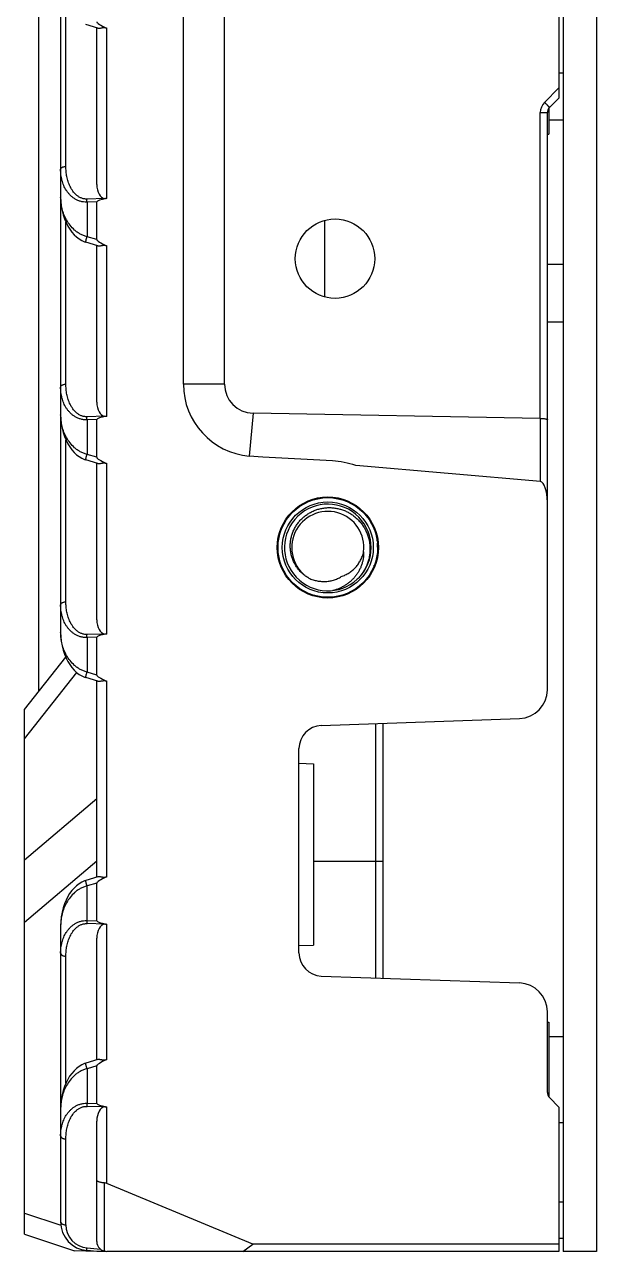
# Model space of a CAD drawing. Header units: millimetres. Extents: x 562 to 17351, y 2396 to 6995.
# Drawn here: x 1130.1 to 1169.7, y 3508 to 3592.9 of the extents above; entities that cross this region are included whole.
import ezdxf

# ---------------------------------------------------------------- set-up
doc = ezdxf.new("R2010")
doc.units = ezdxf.units.MM
doc.layers.add('02___PRT_ALL_AXES', color=7, linetype='Continuous')

msp = doc.modelspace()

# ---------------------------------------------------------------- linework, layer by layer
at = {"color": 7, "linetype": 'Continuous'}
for p, q in [((1167.414, 3845.454), (1167.414, 3507.954)), ((1169.714, 3845.454), (1169.714, 3507.954)), ((1131.114, 3546.748), (1131.114, 3806.66)), ((1132.614, 3806.611), (1132.614, 3550.814)), ((1141.114, 3568.011), (1141.114, 3597.408)), ((1167.114, 3596.829), (1167.114, 3587.829)), ((1143.957, 3568.011), (1143.957, 3595.807)), ((1132.979, 3583.095), (1132.979, 3594.297)), ((1135.189, 3592.669), (1134.36, 3592.918)), ((1135.114, 3581.849), (1135.114, 3592.691)), ((1135.814, 3580.864), (1135.814, 3592.668)), ((1167.114, 3589.579), (1167.414, 3589.579)), ((1166.12, 3587.529), (1167.114, 3588.523)), ((1166.414, 3587.175), (1166.414, 3585.329)), ((1166.461, 3587.175), (1167.114, 3587.829)), ((1165.827, 3586.822), (1166.314, 3586.822)), ((1165.827, 3565.641), (1165.827, 3586.822)), ((1166.314, 3546.857), (1166.314, 3586.822)), ((1166.414, 3586.329), (1167.414, 3586.329)), ((1166.314, 3585.329), (1166.414, 3585.329)), ((1135.681, 3580.863), (1134.44, 3580.831)), ((1135.114, 3580.634), (1134.44, 3580.617)), ((1134.44, 3580.617), (1134.44, 3578.225)), ((1135.114, 3578.023), (1135.114, 3580.634)), ((1132.979, 3568.02), (1132.979, 3579.222)), ((1150.914, 3574.047), (1150.914, 3579.361)), ((1135.189, 3577.593), (1134.36, 3577.842)), ((1135.114, 3578.023), (1134.44, 3578.225)), ((1135.114, 3566.774), (1135.114, 3577.616)), ((1135.814, 3565.789), (1135.814, 3577.593)), ((1166.314, 3576.329), (1167.414, 3576.329)), ((1166.314, 3572.329), (1167.414, 3572.329)), ((1143.957, 3568.011), (1141.114, 3568.011)), ((1145.938, 3565.998), (1145.679, 3563.03)), ((1165.827, 3565.641), (1145.938, 3565.998)), ((1135.681, 3565.787), (1134.44, 3565.756)), ((1135.114, 3565.559), (1134.44, 3565.542)), ((1134.44, 3565.542), (1134.44, 3563.15)), ((1135.114, 3562.947), (1135.114, 3565.559)), ((1165.83, 3561.267), (1165.83, 3565.641)), ((1132.979, 3552.944), (1132.979, 3564.146)), ((1135.189, 3562.518), (1134.36, 3562.767)), ((1135.114, 3562.947), (1134.44, 3563.15)), ((1135.114, 3551.698), (1135.114, 3562.54)), ((1146.609, 3562.948), (1145.679, 3563.03)), ((1151.428, 3562.696), (1146.609, 3562.948)), ((1135.814, 3550.713), (1135.814, 3562.517)), ((1165.83, 3561.267), (1153.043, 3562.385)), ((1154.287, 3558.077), (1154.293, 3558.075)), ((1154.418, 3557.859), (1154.293, 3558.075)), ((1154.293, 3555.406), (1154.332, 3555.34)), ((1135.681, 3550.712), (1134.44, 3550.68)), ((1135.114, 3550.483), (1134.44, 3550.466)), ((1134.44, 3550.466), (1134.44, 3548.074)), ((1135.114, 3547.872), (1135.114, 3550.483)), ((1130.114, 3545.479), (1132.967, 3549.1)), ((1130.114, 3543.448), (1133.731, 3548.039)), ((1135.189, 3547.442), (1134.36, 3547.691)), ((1135.114, 3547.872), (1134.44, 3548.074)), ((1135.114, 3533.874), (1135.114, 3547.465)), ((1135.814, 3533.897), (1135.814, 3547.442)), ((1130.114, 3509.14), (1130.114, 3545.479)), ((1150.658, 3544.379), (1164.384, 3544.859)), ((1154.425, 3544.511), (1154.425, 3526.897)), ((1154.914, 3544.528), (1154.914, 3526.88)), ((1149.114, 3528.628), (1149.114, 3542.78)), ((1130.114, 3535.074), (1135.114, 3539.32)), ((1130.114, 3530.749), (1135.114, 3534.995)), ((1154.914, 3534.953), (1150.114, 3534.953)), ((1135.189, 3533.897), (1134.36, 3533.648)), ((1135.114, 3533.467), (1134.44, 3533.265)), ((1134.44, 3530.873), (1134.44, 3533.265)), ((1135.114, 3530.856), (1135.114, 3533.467)), ((1132.614, 3530.525), (1132.614, 3510.005)), ((1134.44, 3530.873), (1135.114, 3530.856)), ((1135.681, 3530.627), (1134.44, 3530.659)), ((1135.814, 3521.241), (1135.814, 3530.626)), ((1135.114, 3521.218), (1135.114, 3529.641)), ((1132.979, 3519.613), (1132.979, 3528.395)), ((1150.658, 3527.029), (1164.384, 3526.549)), ((1166.314, 3518.961), (1166.314, 3524.55)), ((1166.314, 3523.829), (1166.414, 3523.829)), ((1166.414, 3523.829), (1166.414, 3518.662)), ((1166.414, 3522.829), (1167.414, 3522.829)), ((1135.189, 3521.241), (1134.36, 3520.992)), ((1135.114, 3520.811), (1134.44, 3520.609)), ((1134.44, 3520.609), (1134.44, 3518.217)), ((1135.114, 3518.2), (1135.114, 3520.811)), ((1167.114, 3517.954), (1166.461, 3518.607)), ((1134.44, 3518.217), (1135.114, 3518.2)), ((1135.681, 3517.971), (1134.44, 3518.003)), ((1135.814, 3512.662), (1135.814, 3517.97)), ((1167.114, 3517.954), (1167.114, 3507.954)), ((1135.114, 3508.654), (1135.114, 3516.985)), ((1167.114, 3516.884), (1167.414, 3516.884)), ((1132.979, 3509.791), (1132.979, 3515.739)), ((1135.661, 3507.971), (1135.661, 3512.7)), ((1145.914, 3508.454), (1135.814, 3512.662)), ((1167.114, 3511.384), (1167.414, 3511.384)), ((1130.114, 3510.608), (1132.63, 3509.776)), ((1130.114, 3509.14), (1133.58, 3507.994)), ((1134.44, 3508.197), (1135.366, 3508.116)), ((1145.239, 3507.954), (1145.914, 3508.454)), ((1167.114, 3508.454), (1145.914, 3508.454)), ((1167.114, 3508.884), (1167.414, 3508.884)), ((1135.114, 3507.954), (1133.58, 3507.994)), ((1135.114, 3507.954), (1134.44, 3508.013)), ((1135.742, 3507.954), (1135.114, 3507.954)), ((1167.114, 3507.954), (1135.814, 3507.954)), ((1169.714, 3507.954), (1167.414, 3507.954))]:
    msp.add_line(p, q, dxfattribs=at)
for points in [[(1132.614, 3580.965), (1132.623, 3580.695), (1132.656, 3580.363), (1132.711, 3580.046), (1132.787, 3579.745), (1132.88, 3579.463), (1132.988, 3579.201), (1133.109, 3578.961), (1133.243, 3578.742), (1133.388, 3578.542), (1133.545, 3578.363), (1133.712, 3578.205), (1133.89, 3578.069), (1134.076, 3577.958), (1134.27, 3577.872), (1134.36, 3577.842)], [(1132.614, 3565.89), (1132.623, 3565.619), (1132.656, 3565.288), (1132.711, 3564.97), (1132.787, 3564.67), (1132.88, 3564.387), (1132.988, 3564.125), (1133.109, 3563.885), (1133.243, 3563.666), (1133.388, 3563.467), (1133.545, 3563.288), (1133.712, 3563.129), (1133.89, 3562.994), (1134.076, 3562.882), (1134.27, 3562.797), (1134.36, 3562.767)], [(1132.614, 3550.814), (1132.623, 3550.544), (1132.656, 3550.212), (1132.711, 3549.895), (1132.787, 3549.594), (1132.88, 3549.312), (1132.988, 3549.05), (1133.109, 3548.81), (1133.243, 3548.591), (1133.388, 3548.391), (1133.545, 3548.212), (1133.712, 3548.054), (1133.89, 3547.918), (1134.076, 3547.807), (1134.27, 3547.721), (1134.36, 3547.691)], [(1134.36, 3533.648), (1134.27, 3533.618), (1134.076, 3533.532), (1133.888, 3533.419), (1133.708, 3533.282), (1133.539, 3533.122), (1133.382, 3532.941), (1133.238, 3532.741), (1133.107, 3532.524), (1132.987, 3532.287), (1132.88, 3532.029), (1132.788, 3531.75), (1132.713, 3531.451), (1132.657, 3531.133), (1132.623, 3530.799), (1132.614, 3530.525)], [(1134.36, 3520.992), (1134.27, 3520.962), (1134.076, 3520.876), (1133.888, 3520.763), (1133.708, 3520.626), (1133.539, 3520.466), (1133.382, 3520.285), (1133.238, 3520.086), (1133.107, 3519.868), (1132.987, 3519.631), (1132.88, 3519.373), (1132.788, 3519.094), (1132.713, 3518.795), (1132.657, 3518.477), (1132.623, 3518.144), (1132.614, 3517.869)]]:
    msp.add_lwpolyline(points, dxfattribs=at)
for centre, radius in [((1151.614, 3576.704), 2.75), ((1151.114, 3556.704), 3.45), ((1151.114, 3556.704), 3.15)]:
    msp.add_circle(centre, radius, dxfattribs=at)
for centre, radius, start, end in [((1166.827, 3586.822), 1, 135, 180), ((1166.814, 3586.822), 0.5, 134.99955, 180), ((1146.114, 3568.011), 5, 180, 265), ((1151.114, 3556.704), 6, 71.24467, 87), ((1151.114, 3556.704), 3, 315.11877, 312.79372), ((1151.114, 3556.704), 2.5, 352.87067, 236.71677), ((1177.927, 3556.74), 23.545, 182.55739, 182.94222), ((1164.314, 3546.857), 2, 272, 0), ((1150.714, 3542.78), 1.6, 92, 180), ((1150.714, 3528.628), 1.6, 180, 268), ((1164.314, 3524.55), 2, 0, 88), ((1166.814, 3518.961), 0.5, 180, 225), ((1134.614, 3510.005), 2, 180, 265), ((1134.579, 3509.791), 1.6, 180, 265), ((1135.814, 3508.654), 0.7, 180, 270)]:
    msp.add_arc(centre, radius, start, end, dxfattribs=at)
for centre, major_axis, ratio, start_param, end_param in [((1139.704, 3591.731), (4.588, -1.377), 0.083503, -3.116534, -2.556952), ((1135.814, 3581.963), (0.119, 1.102), 0.625869, -4.541547, -3.162568), ((1139.704, 3580.75), (-4.589, -0.117), 0.087128, -0.561803, -0.002222), ((1139.704, 3576.656), (4.588, -1.377), 0.083503, -3.116534, -2.556952), ((1145.975, 3568.011), (2.018, 0), 0.997597, -3.141593, -1.58878), ((1135.814, 3566.888), (0.119, 1.102), 0.625869, -4.541547, -3.162568), ((1139.704, 3565.675), (-4.589, -0.117), 0.087128, -0.561803, -0.002222), ((1139.704, 3561.58), (4.588, -1.377), 0.083503, -3.116534, -2.556952), ((1165.814, 3559.848), (0, 1.419), 0.352375, -1.570796, -0.030819), ((1135.814, 3551.812), (0.119, 1.102), 0.625869, -4.541547, -3.162568), ((1139.704, 3550.6), (-4.589, -0.117), 0.087128, -0.561803, -0.002222), ((1139.704, 3546.505), (4.588, -1.377), 0.083503, -3.116534, -2.556952), ((1139.704, 3534.834), (-4.588, -1.377), 0.083503, -0.58464, -0.025059), ((1139.704, 3530.74), (4.589, -0.117), 0.087128, -3.139371, -2.57979), ((1135.814, 3529.527), (-0.119, 1.102), 0.625869, 0.020975, 1.399955), ((1139.704, 3522.178), (-4.588, -1.377), 0.083503, -0.58464, -0.025059), ((1139.704, 3518.084), (4.589, -0.117), 0.087128, -3.139371, -2.57979), ((1135.814, 3516.871), (-0.119, 1.102), 0.625869, 0.020975, 1.399955), ((1135.814, 3511.568), (-0.272, 1.121), 0.575257, -0.39937, -0.178431)]:
    msp.add_ellipse(centre, major_axis=major_axis, ratio=ratio, start_param=start_param, end_param=end_param, dxfattribs=at)
for points, knots in [([(1135.189, 3592.669), (1135.197, 3592.666), (1135.213, 3592.663), (1135.24, 3592.661), (1135.269, 3592.663), (1135.301, 3592.666), (1135.335, 3592.671), (1135.385, 3592.68), (1135.437, 3592.69), (1135.492, 3592.699), (1135.536, 3592.705), (1135.581, 3592.71), (1135.627, 3592.711), (1135.675, 3592.708), (1135.722, 3592.7), (1135.769, 3592.687), (1135.799, 3592.675), (1135.814, 3592.668)], [0, 0, 0, 0, 0.037591, 0.079248, 0.125257, 0.175575, 0.22996, 0.288084, 0.414107, 0.481299, 0.550839, 0.622431, 0.695789, 0.770586, 0.846501, 0.923108, 1, 1, 1, 1]), ([(1166.12, 3587.529), (1166.143, 3587.506), (1166.187, 3587.462), (1166.242, 3587.407), (1166.283, 3587.365), (1166.312, 3587.335), (1166.339, 3587.308), (1166.363, 3587.282), (1166.386, 3587.259), (1166.405, 3587.238), (1166.42, 3587.223), (1166.43, 3587.212), (1166.437, 3587.204), (1166.442, 3587.198), (1166.448, 3587.192), (1166.452, 3587.188), (1166.455, 3587.184), (1166.458, 3587.18), (1166.46, 3587.178), (1166.46, 3587.176), (1166.461, 3587.176), (1166.461, 3587.175), (1166.461, 3587.175)], [0, 0, 0, 0, 0.195909, 0.38376, 0.472438, 0.556507, 0.635161, 0.70767, 0.773345, 0.831581, 0.881819, 0.903794, 0.923602, 0.941191, 0.956527, 0.969577, 0.980309, 0.988699, 0.99474, 0.998445, 0.999454, 1, 1, 1, 1]), ([(1132.614, 3582.881), (1132.614, 3582.888), (1132.615, 3582.901), (1132.623, 3582.928), (1132.641, 3582.962), (1132.675, 3582.997), (1132.72, 3583.029), (1132.775, 3583.055), (1132.838, 3583.075), (1132.907, 3583.089), (1132.955, 3583.094), (1132.979, 3583.095)], [0, 0, 0, 0, 0.043528, 0.088011, 0.182534, 0.288572, 0.408214, 0.541346, 0.68628, 0.840327, 1, 1, 1, 1]), ([(1134.44, 3580.831), (1134.405, 3580.83), (1134.335, 3580.832), (1134.231, 3580.846), (1134.13, 3580.87), (1134.003, 3580.915), (1133.857, 3580.991), (1133.652, 3581.144), (1133.485, 3581.334), (1133.351, 3581.541), (1133.238, 3581.754), (1133.129, 3582.034), (1133.041, 3582.382), (1132.99, 3582.737), (1132.979, 3582.976), (1132.979, 3583.095)], [0, 0, 0, 0, 0.035465, 0.070586, 0.105244, 0.139388, 0.206036, 0.270837, 0.39625, 0.457756, 0.518712, 0.639533, 0.759696, 0.879732, 1, 1, 1, 1]), ([(1134.44, 3580.617), (1134.361, 3580.615), (1134.203, 3580.624), (1133.975, 3580.672), (1133.764, 3580.752), (1133.572, 3580.857), (1133.401, 3580.982), (1133.25, 3581.122), (1133.119, 3581.274), (1132.968, 3581.487), (1132.82, 3581.772), (1132.699, 3582.133), (1132.629, 3582.505), (1132.614, 3582.756), (1132.614, 3582.881)], [0, 0, 0, 0, 0.073456, 0.145212, 0.214736, 0.281927, 0.34698, 0.410217, 0.471982, 0.532592, 0.651272, 0.768029, 0.883995, 1, 1, 1, 1]), ([(1134.44, 3578.225), (1134.358, 3578.245), (1134.198, 3578.296), (1133.973, 3578.404), (1133.767, 3578.534), (1133.524, 3578.73), (1133.265, 3579.007), (1133.02, 3579.375), (1132.836, 3579.761), (1132.708, 3580.158), (1132.632, 3580.56), (1132.614, 3580.831), (1132.614, 3580.965)], [0, 0, 0, 0, 0.071907, 0.142424, 0.211255, 0.278364, 0.407788, 0.532146, 0.652655, 0.770291, 0.885844, 1, 1, 1, 1]), ([(1134.44, 3580.617), (1134.439, 3580.654), (1134.438, 3580.725), (1134.439, 3580.797), (1134.44, 3580.831)], [0, 0, 0, 0, 0.520636, 1, 1, 1, 1]), ([(1135.814, 3580.864), (1135.792, 3580.861), (1135.748, 3580.856), (1135.703, 3580.86), (1135.681, 3580.863)], [0, 0, 0, 0, 0.502289, 1, 1, 1, 1]), ([(1134.36, 3577.842), (1134.359, 3577.842), (1134.358, 3577.843), (1134.357, 3577.845), (1134.356, 3577.848), (1134.356, 3577.851), (1134.355, 3577.856), (1134.355, 3577.861), (1134.356, 3577.867), (1134.356, 3577.877), (1134.358, 3577.892), (1134.361, 3577.911), (1134.365, 3577.933), (1134.372, 3577.969), (1134.384, 3578.018), (1134.4, 3578.083), (1134.419, 3578.153), (1134.433, 3578.201), (1134.44, 3578.225)], [0, 0, 0, 0, 0.004256, 0.009662, 0.016824, 0.025998, 0.037292, 0.050742, 0.066354, 0.084123, 0.126018, 0.176114, 0.234003, 0.299166, 0.448923, 0.619932, 0.805914, 1, 1, 1, 1]), ([(1135.189, 3577.593), (1135.197, 3577.591), (1135.213, 3577.588), (1135.24, 3577.586), (1135.269, 3577.587), (1135.301, 3577.59), (1135.335, 3577.595), (1135.385, 3577.604), (1135.437, 3577.614), (1135.492, 3577.624), (1135.536, 3577.63), (1135.581, 3577.634), (1135.627, 3577.635), (1135.675, 3577.632), (1135.722, 3577.625), (1135.769, 3577.611), (1135.799, 3577.599), (1135.814, 3577.593)], [0, 0, 0, 0, 0.037591, 0.079248, 0.125257, 0.175575, 0.22996, 0.288084, 0.414107, 0.481299, 0.550839, 0.622431, 0.695789, 0.770586, 0.846501, 0.923108, 1, 1, 1, 1]), ([(1132.614, 3567.806), (1132.614, 3567.812), (1132.615, 3567.826), (1132.623, 3567.853), (1132.641, 3567.886), (1132.675, 3567.922), (1132.72, 3567.953), (1132.775, 3567.98), (1132.838, 3568), (1132.907, 3568.014), (1132.955, 3568.019), (1132.979, 3568.02)], [0, 0, 0, 0, 0.043528, 0.088011, 0.182534, 0.288572, 0.408214, 0.541346, 0.68628, 0.840327, 1, 1, 1, 1]), ([(1134.44, 3565.542), (1134.361, 3565.54), (1134.203, 3565.549), (1133.975, 3565.597), (1133.764, 3565.677), (1133.572, 3565.781), (1133.401, 3565.906), (1133.25, 3566.047), (1133.119, 3566.198), (1132.968, 3566.412), (1132.82, 3566.697), (1132.699, 3567.058), (1132.629, 3567.429), (1132.614, 3567.68), (1132.614, 3567.806)], [0, 0, 0, 0, 0.073456, 0.145212, 0.214736, 0.281927, 0.34698, 0.410217, 0.471982, 0.532592, 0.651272, 0.768029, 0.883995, 1, 1, 1, 1]), ([(1134.44, 3565.756), (1134.405, 3565.755), (1134.335, 3565.757), (1134.231, 3565.771), (1134.13, 3565.795), (1134.003, 3565.839), (1133.857, 3565.916), (1133.652, 3566.069), (1133.485, 3566.258), (1133.351, 3566.465), (1133.238, 3566.679), (1133.129, 3566.959), (1133.041, 3567.307), (1132.99, 3567.662), (1132.979, 3567.9), (1132.979, 3568.02)], [0, 0, 0, 0, 0.035465, 0.070586, 0.105244, 0.139388, 0.206036, 0.270837, 0.39625, 0.457756, 0.518712, 0.639533, 0.759696, 0.879732, 1, 1, 1, 1]), ([(1134.44, 3563.15), (1134.358, 3563.17), (1134.198, 3563.221), (1133.973, 3563.328), (1133.767, 3563.459), (1133.524, 3563.654), (1133.265, 3563.932), (1133.02, 3564.3), (1132.836, 3564.686), (1132.708, 3565.083), (1132.632, 3565.485), (1132.614, 3565.755), (1132.614, 3565.89)], [0, 0, 0, 0, 0.071907, 0.142424, 0.211255, 0.278364, 0.407788, 0.532146, 0.652655, 0.770291, 0.885844, 1, 1, 1, 1]), ([(1134.44, 3565.542), (1134.439, 3565.579), (1134.438, 3565.65), (1134.439, 3565.721), (1134.44, 3565.756)], [0, 0, 0, 0, 0.520636, 1, 1, 1, 1]), ([(1135.814, 3565.789), (1135.792, 3565.785), (1135.748, 3565.781), (1135.703, 3565.784), (1135.681, 3565.787)], [0, 0, 0, 0, 0.502289, 1, 1, 1, 1]), ([(1165.827, 3565.641), (1165.844, 3565.641), (1165.876, 3565.641), (1165.923, 3565.639), (1165.97, 3565.637), (1166.029, 3565.633), (1166.097, 3565.626), (1166.16, 3565.617), (1166.205, 3565.608), (1166.233, 3565.6), (1166.257, 3565.593), (1166.277, 3565.585), (1166.293, 3565.577), (1166.303, 3565.57), (1166.309, 3565.564), (1166.312, 3565.559), (1166.314, 3565.555), (1166.314, 3565.552), (1166.314, 3565.55)], [0, 0, 0, 0, 0.095393, 0.189697, 0.28194, 0.371293, 0.538124, 0.684337, 0.748191, 0.805221, 0.855073, 0.897523, 0.93254, 0.960421, 0.971966, 0.98217, 0.991364, 1, 1, 1, 1]), ([(1134.36, 3562.767), (1134.359, 3562.767), (1134.358, 3562.768), (1134.357, 3562.77), (1134.356, 3562.772), (1134.356, 3562.776), (1134.355, 3562.78), (1134.355, 3562.786), (1134.356, 3562.792), (1134.356, 3562.802), (1134.358, 3562.816), (1134.361, 3562.836), (1134.365, 3562.858), (1134.372, 3562.893), (1134.384, 3562.943), (1134.4, 3563.007), (1134.419, 3563.077), (1134.433, 3563.125), (1134.44, 3563.15)], [0, 0, 0, 0, 0.004256, 0.009662, 0.016824, 0.025998, 0.037292, 0.050742, 0.066354, 0.084123, 0.126018, 0.176114, 0.234003, 0.299166, 0.448923, 0.619932, 0.805914, 1, 1, 1, 1]), ([(1135.189, 3562.518), (1135.197, 3562.516), (1135.213, 3562.512), (1135.24, 3562.511), (1135.269, 3562.512), (1135.301, 3562.515), (1135.335, 3562.52), (1135.385, 3562.529), (1135.437, 3562.539), (1135.492, 3562.548), (1135.536, 3562.555), (1135.581, 3562.559), (1135.627, 3562.56), (1135.675, 3562.557), (1135.722, 3562.549), (1135.769, 3562.536), (1135.799, 3562.524), (1135.814, 3562.517)], [0, 0, 0, 0, 0.037591, 0.079248, 0.125257, 0.175575, 0.22996, 0.288084, 0.414107, 0.481299, 0.550839, 0.622431, 0.695789, 0.770586, 0.846501, 0.923108, 1, 1, 1, 1]), ([(1149.742, 3554.614), (1149.663, 3554.662), (1149.51, 3554.766), (1149.298, 3554.946), (1149.108, 3555.149), (1148.941, 3555.371), (1148.799, 3555.611), (1148.684, 3555.864), (1148.597, 3556.128), (1148.549, 3556.355), (1148.525, 3556.538), (1148.511, 3556.723), (1148.512, 3556.908), (1148.527, 3557.093), (1148.553, 3557.276), (1148.602, 3557.503), (1148.691, 3557.766), (1148.806, 3558.019), (1148.947, 3558.259), (1149.085, 3558.445), (1149.206, 3558.585), (1149.302, 3558.685), (1149.404, 3558.78), (1149.545, 3558.899), (1149.734, 3559.035), (1149.975, 3559.173), (1150.229, 3559.286), (1150.449, 3559.358), (1150.629, 3559.402), (1150.811, 3559.437), (1151.041, 3559.463), (1151.319, 3559.467), (1151.596, 3559.442), (1151.869, 3559.39), (1152.136, 3559.312), (1152.393, 3559.207), (1152.639, 3559.077), (1152.871, 3558.923), (1153.015, 3558.806), (1153.084, 3558.744)], [0, 0, 0, 0, 0.031228, 0.062492, 0.093741, 0.124982, 0.156228, 0.187475, 0.218722, 0.249969, 0.265598, 0.281227, 0.312474, 0.328103, 0.343733, 0.37498, 0.406228, 0.437476, 0.468725, 0.499973, 0.515602, 0.531232, 0.546862, 0.562491, 0.59374, 0.624989, 0.656239, 0.687488, 0.703118, 0.718747, 0.749997, 0.781247, 0.812497, 0.843747, 0.874997, 0.906248, 0.937498, 0.968749, 1, 1, 1, 1]), ([(1153.084, 3558.744), (1153.157, 3558.678), (1153.297, 3558.538), (1153.485, 3558.308), (1153.647, 3558.058), (1153.783, 3557.794), (1153.891, 3557.517), (1153.97, 3557.23), (1154.019, 3556.937), (1154.038, 3556.64), (1154.026, 3556.343), (1153.985, 3556.049), (1153.914, 3555.76), (1153.815, 3555.48), (1153.688, 3555.211), (1153.534, 3554.957), (1153.356, 3554.718), (1153.223, 3554.572), (1153.152, 3554.502)], [0, 0, 0, 0, 0.062498, 0.124996, 0.187495, 0.249994, 0.312492, 0.374992, 0.437492, 0.499992, 0.562491, 0.624992, 0.687495, 0.749993, 0.812486, 0.874998, 0.937532, 1, 1, 1, 1]), ([(1154.293, 3558.075), (1154.293, 3558.075), (1154.294, 3558.073), (1154.295, 3558.07), (1154.296, 3558.067), (1154.297, 3558.061), (1154.299, 3558.053), (1154.301, 3558.041), (1154.303, 3558.027), (1154.305, 3558.011), (1154.307, 3557.992), (1154.309, 3557.979), (1154.309, 3557.972)], [0, 0, 0, 0, 0.022327, 0.04982, 0.08263, 0.12083, 0.213501, 0.3279, 0.463948, 0.621499, 0.800293, 1, 1, 1, 1]), ([(1154.531, 3557.155), (1154.527, 3557.201), (1154.52, 3557.289), (1154.511, 3557.396), (1154.503, 3557.475), (1154.498, 3557.529), (1154.492, 3557.579), (1154.488, 3557.611), (1154.486, 3557.626)], [0, 0, 0, 0, 0.2917, 0.55897, 0.68179, 0.7966, 0.902842, 1, 1, 1, 1]), ([(1154.593, 3556.317), (1154.588, 3556.373), (1154.58, 3556.488), (1154.567, 3556.661), (1154.555, 3556.835), (1154.546, 3556.951), (1154.542, 3557.008)], [0, 0, 0, 0, 0.24452, 0.496888, 0.750821, 1, 1, 1, 1]), ([(1153.595, 3556.394), (1153.597, 3556.317), (1153.594, 3556.164), (1153.568, 3555.935), (1153.521, 3555.709), (1153.454, 3555.489), (1153.369, 3555.275), (1153.265, 3555.069), (1153.143, 3554.873), (1153.006, 3554.688), (1152.853, 3554.515), (1152.686, 3554.356), (1152.507, 3554.211), (1152.317, 3554.08), (1152.116, 3553.966), (1151.838, 3553.835), (1151.618, 3553.762), (1151.469, 3553.725)], [0, 0, 0, 0, 0.062365, 0.124815, 0.187265, 0.249711, 0.31217, 0.37465, 0.437142, 0.499644, 0.562161, 0.624692, 0.687234, 0.749781, 0.812343, 0.874936, 1, 1, 1, 1]), ([(1152.045, 3554.688), (1152.141, 3554.719), (1152.282, 3554.774), (1152.46, 3554.867), (1152.632, 3554.971), (1152.833, 3555.122), (1153.013, 3555.298), (1153.142, 3555.451), (1153.261, 3555.613), (1153.391, 3555.828), (1153.513, 3556.104), (1153.572, 3556.296), (1153.595, 3556.394)], [0, 0, 0, 0, 0.125017, 0.187582, 0.250124, 0.375119, 0.5001, 0.562614, 0.625125, 0.750082, 0.875038, 1, 1, 1, 1]), ([(1154.345, 3555.369), (1154.341, 3555.385), (1154.332, 3555.42), (1154.324, 3555.455), (1154.32, 3555.473)], [0, 0, 0, 0, 0.474464, 1, 1, 1, 1]), ([(1149.742, 3554.614), (1149.832, 3554.568), (1150.016, 3554.488), (1150.305, 3554.403), (1150.554, 3554.362), (1150.754, 3554.348), (1150.955, 3554.347), (1151.205, 3554.37), (1151.499, 3554.436), (1151.782, 3554.541), (1151.96, 3554.635), (1152.045, 3554.688)], [0, 0, 0, 0, 0.124981, 0.250003, 0.37498, 0.437505, 0.500032, 0.625024, 0.750003, 0.875023, 1, 1, 1, 1]), ([(1132.614, 3552.73), (1132.614, 3552.737), (1132.615, 3552.75), (1132.623, 3552.778), (1132.641, 3552.811), (1132.675, 3552.846), (1132.72, 3552.878), (1132.775, 3552.904), (1132.838, 3552.925), (1132.907, 3552.939), (1132.955, 3552.943), (1132.979, 3552.944)], [0, 0, 0, 0, 0.043528, 0.088011, 0.182534, 0.288572, 0.408214, 0.541346, 0.68628, 0.840327, 1, 1, 1, 1]), ([(1134.44, 3550.466), (1134.361, 3550.465), (1134.203, 3550.473), (1133.975, 3550.522), (1133.764, 3550.601), (1133.572, 3550.706), (1133.401, 3550.831), (1133.25, 3550.971), (1133.119, 3551.123), (1132.968, 3551.336), (1132.82, 3551.621), (1132.699, 3551.983), (1132.629, 3552.354), (1132.614, 3552.605), (1132.614, 3552.73)], [0, 0, 0, 0, 0.073456, 0.145212, 0.214736, 0.281927, 0.34698, 0.410217, 0.471982, 0.532592, 0.651272, 0.768029, 0.883995, 1, 1, 1, 1]), ([(1134.44, 3550.68), (1134.405, 3550.679), (1134.335, 3550.681), (1134.231, 3550.695), (1134.13, 3550.719), (1134.003, 3550.764), (1133.857, 3550.84), (1133.652, 3550.994), (1133.485, 3551.183), (1133.351, 3551.39), (1133.238, 3551.604), (1133.129, 3551.884), (1133.041, 3552.232), (1132.99, 3552.586), (1132.979, 3552.825), (1132.979, 3552.944)], [0, 0, 0, 0, 0.035465, 0.070586, 0.105244, 0.139388, 0.206036, 0.270837, 0.39625, 0.457756, 0.518712, 0.639533, 0.759696, 0.879732, 1, 1, 1, 1]), ([(1134.44, 3548.074), (1134.358, 3548.094), (1134.198, 3548.146), (1133.973, 3548.253), (1133.767, 3548.383), (1133.524, 3548.579), (1133.265, 3548.856), (1133.02, 3549.224), (1132.836, 3549.61), (1132.708, 3550.007), (1132.632, 3550.41), (1132.614, 3550.68), (1132.614, 3550.814)], [0, 0, 0, 0, 0.071907, 0.142424, 0.211255, 0.278364, 0.407788, 0.532146, 0.652655, 0.770291, 0.885844, 1, 1, 1, 1]), ([(1134.44, 3550.466), (1134.439, 3550.503), (1134.438, 3550.575), (1134.439, 3550.646), (1134.44, 3550.68)], [0, 0, 0, 0, 0.520636, 1, 1, 1, 1]), ([(1135.814, 3550.713), (1135.792, 3550.71), (1135.748, 3550.706), (1135.703, 3550.709), (1135.681, 3550.712)], [0, 0, 0, 0, 0.502289, 1, 1, 1, 1]), ([(1134.36, 3547.691), (1134.359, 3547.692), (1134.358, 3547.692), (1134.357, 3547.694), (1134.356, 3547.697), (1134.356, 3547.701), (1134.355, 3547.705), (1134.355, 3547.71), (1134.356, 3547.717), (1134.356, 3547.726), (1134.358, 3547.741), (1134.361, 3547.76), (1134.365, 3547.783), (1134.372, 3547.818), (1134.384, 3547.867), (1134.4, 3547.932), (1134.419, 3548.002), (1134.433, 3548.05), (1134.44, 3548.074)], [0, 0, 0, 0, 0.004256, 0.009662, 0.016824, 0.025998, 0.037292, 0.050742, 0.066354, 0.084123, 0.126018, 0.176114, 0.234003, 0.299166, 0.448923, 0.619932, 0.805914, 1, 1, 1, 1]), ([(1135.189, 3547.442), (1135.197, 3547.44), (1135.213, 3547.437), (1135.24, 3547.435), (1135.269, 3547.436), (1135.301, 3547.44), (1135.335, 3547.445), (1135.385, 3547.453), (1135.437, 3547.464), (1135.492, 3547.473), (1135.536, 3547.479), (1135.581, 3547.483), (1135.627, 3547.485), (1135.675, 3547.482), (1135.722, 3547.474), (1135.769, 3547.46), (1135.799, 3547.449), (1135.814, 3547.442)], [0, 0, 0, 0, 0.037591, 0.079248, 0.125257, 0.175575, 0.22996, 0.288084, 0.414107, 0.481299, 0.550839, 0.622431, 0.695789, 0.770586, 0.846501, 0.923108, 1, 1, 1, 1]), ([(1134.44, 3533.265), (1134.433, 3533.289), (1134.419, 3533.337), (1134.4, 3533.407), (1134.384, 3533.472), (1134.372, 3533.521), (1134.365, 3533.556), (1134.361, 3533.579), (1134.358, 3533.598), (1134.356, 3533.613), (1134.356, 3533.622), (1134.355, 3533.629), (1134.355, 3533.634), (1134.356, 3533.638), (1134.356, 3533.642), (1134.357, 3533.645), (1134.358, 3533.647), (1134.359, 3533.647), (1134.36, 3533.648)], [0, 0, 0, 0, 0.194088, 0.380071, 0.551081, 0.700838, 0.766001, 0.82389, 0.873985, 0.91588, 0.933648, 0.949261, 0.96271, 0.974004, 0.983178, 0.990338, 0.995744, 1, 1, 1, 1]), ([(1135.814, 3533.897), (1135.799, 3533.89), (1135.769, 3533.879), (1135.722, 3533.865), (1135.675, 3533.857), (1135.627, 3533.854), (1135.581, 3533.856), (1135.536, 3533.86), (1135.492, 3533.866), (1135.437, 3533.876), (1135.385, 3533.886), (1135.335, 3533.894), (1135.301, 3533.899), (1135.269, 3533.903), (1135.24, 3533.904), (1135.213, 3533.902), (1135.197, 3533.899), (1135.189, 3533.897)], [0, 0, 0, 0, 0.076892, 0.153499, 0.229414, 0.304211, 0.377569, 0.449161, 0.518701, 0.585893, 0.711916, 0.77004, 0.824425, 0.874743, 0.920752, 0.962409, 1, 1, 1, 1]), ([(1134.44, 3533.265), (1134.358, 3533.245), (1134.198, 3533.194), (1133.973, 3533.086), (1133.767, 3532.956), (1133.524, 3532.76), (1133.265, 3532.483), (1133.02, 3532.115), (1132.836, 3531.729), (1132.708, 3531.332), (1132.632, 3530.929), (1132.614, 3530.659), (1132.614, 3530.525)], [0, 0, 0, 0, 0.071906, 0.142423, 0.211253, 0.278362, 0.407786, 0.532146, 0.652658, 0.770295, 0.885847, 1, 1, 1, 1]), ([(1132.614, 3528.609), (1132.614, 3528.734), (1132.626, 3528.922), (1132.664, 3529.17), (1132.719, 3529.416), (1132.82, 3529.718), (1132.968, 3530.003), (1133.119, 3530.216), (1133.25, 3530.368), (1133.401, 3530.508), (1133.572, 3530.633), (1133.764, 3530.738), (1133.975, 3530.817), (1134.203, 3530.866), (1134.361, 3530.874), (1134.44, 3530.873)], [0, 0, 0, 0, 0.115995, 0.173962, 0.232017, 0.34877, 0.467439, 0.528045, 0.589806, 0.653037, 0.718083, 0.785267, 0.854785, 0.92654, 1, 1, 1, 1]), ([(1132.979, 3528.395), (1132.979, 3528.514), (1132.99, 3528.753), (1133.041, 3529.107), (1133.114, 3529.397), (1133.194, 3529.623), (1133.266, 3529.788), (1133.351, 3529.949), (1133.485, 3530.156), (1133.652, 3530.345), (1133.857, 3530.499), (1134.003, 3530.575), (1134.13, 3530.62), (1134.231, 3530.644), (1134.335, 3530.658), (1134.405, 3530.66), (1134.44, 3530.659)], [0, 0, 0, 0, 0.120259, 0.240287, 0.360446, 0.420758, 0.481329, 0.542281, 0.60378, 0.729179, 0.793973, 0.860613, 0.894754, 0.929411, 0.964534, 1, 1, 1, 1]), ([(1134.44, 3530.873), (1134.439, 3530.836), (1134.438, 3530.764), (1134.439, 3530.693), (1134.44, 3530.659)], [0, 0, 0, 0, 0.520636, 1, 1, 1, 1]), ([(1135.681, 3530.627), (1135.703, 3530.63), (1135.748, 3530.633), (1135.792, 3530.629), (1135.814, 3530.626)], [0, 0, 0, 0, 0.497711, 1, 1, 1, 1]), ([(1132.614, 3528.609), (1132.614, 3528.602), (1132.615, 3528.589), (1132.623, 3528.562), (1132.641, 3528.528), (1132.675, 3528.493), (1132.72, 3528.461), (1132.775, 3528.435), (1132.838, 3528.414), (1132.907, 3528.4), (1132.955, 3528.396), (1132.979, 3528.395)], [0, 0, 0, 0, 0.043528, 0.088011, 0.182534, 0.288572, 0.408214, 0.541346, 0.68628, 0.840327, 1, 1, 1, 1]), ([(1134.44, 3520.609), (1134.433, 3520.633), (1134.419, 3520.681), (1134.4, 3520.751), (1134.384, 3520.816), (1134.372, 3520.865), (1134.365, 3520.9), (1134.361, 3520.923), (1134.358, 3520.942), (1134.356, 3520.957), (1134.356, 3520.967), (1134.355, 3520.973), (1134.355, 3520.978), (1134.356, 3520.983), (1134.356, 3520.986), (1134.357, 3520.989), (1134.358, 3520.991), (1134.359, 3520.992), (1134.36, 3520.992)], [0, 0, 0, 0, 0.194088, 0.380071, 0.551081, 0.700838, 0.766001, 0.82389, 0.873985, 0.91588, 0.933648, 0.949261, 0.96271, 0.974004, 0.983178, 0.990338, 0.995744, 1, 1, 1, 1]), ([(1135.814, 3521.241), (1135.799, 3521.235), (1135.769, 3521.223), (1135.722, 3521.209), (1135.675, 3521.201), (1135.627, 3521.199), (1135.581, 3521.2), (1135.536, 3521.204), (1135.492, 3521.21), (1135.437, 3521.22), (1135.385, 3521.23), (1135.335, 3521.238), (1135.301, 3521.244), (1135.269, 3521.247), (1135.24, 3521.248), (1135.213, 3521.246), (1135.197, 3521.243), (1135.189, 3521.241)], [0, 0, 0, 0, 0.076892, 0.153499, 0.229414, 0.304211, 0.377569, 0.449161, 0.518701, 0.585893, 0.711916, 0.77004, 0.824425, 0.874743, 0.920752, 0.962409, 1, 1, 1, 1]), ([(1134.44, 3520.609), (1134.358, 3520.589), (1134.198, 3520.538), (1133.973, 3520.43), (1133.767, 3520.3), (1133.524, 3520.104), (1133.265, 3519.827), (1133.02, 3519.459), (1132.836, 3519.073), (1132.708, 3518.676), (1132.632, 3518.274), (1132.614, 3518.003), (1132.614, 3517.869)], [0, 0, 0, 0, 0.071906, 0.142423, 0.211253, 0.278362, 0.407786, 0.532146, 0.652658, 0.770295, 0.885847, 1, 1, 1, 1]), ([(1132.614, 3515.953), (1132.614, 3516.078), (1132.629, 3516.329), (1132.699, 3516.7), (1132.82, 3517.062), (1132.968, 3517.347), (1133.119, 3517.56), (1133.25, 3517.712), (1133.401, 3517.852), (1133.572, 3517.977), (1133.764, 3518.082), (1133.975, 3518.161), (1134.203, 3518.21), (1134.361, 3518.219), (1134.44, 3518.217)], [0, 0, 0, 0, 0.116002, 0.231968, 0.348728, 0.467405, 0.528015, 0.589779, 0.653015, 0.718065, 0.785254, 0.854777, 0.926536, 1, 1, 1, 1]), ([(1132.979, 3515.739), (1132.979, 3515.858), (1132.99, 3516.097), (1133.041, 3516.451), (1133.114, 3516.741), (1133.194, 3516.967), (1133.266, 3517.133), (1133.351, 3517.293), (1133.485, 3517.5), (1133.652, 3517.69), (1133.857, 3517.843), (1134.003, 3517.919), (1134.13, 3517.964), (1134.231, 3517.988), (1134.335, 3518.002), (1134.405, 3518.004), (1134.44, 3518.003)], [0, 0, 0, 0, 0.120258, 0.240286, 0.360445, 0.420757, 0.481328, 0.54228, 0.60378, 0.729179, 0.793973, 0.860613, 0.894754, 0.929411, 0.964534, 1, 1, 1, 1]), ([(1134.44, 3518.217), (1134.439, 3518.18), (1134.438, 3518.108), (1134.439, 3518.037), (1134.44, 3518.003)], [0, 0, 0, 0, 0.520636, 1, 1, 1, 1]), ([(1135.681, 3517.971), (1135.703, 3517.974), (1135.748, 3517.977), (1135.792, 3517.973), (1135.814, 3517.97)], [0, 0, 0, 0, 0.497711, 1, 1, 1, 1]), ([(1132.614, 3515.953), (1132.614, 3515.946), (1132.615, 3515.933), (1132.623, 3515.906), (1132.641, 3515.872), (1132.675, 3515.837), (1132.72, 3515.805), (1132.775, 3515.779), (1132.838, 3515.758), (1132.907, 3515.745), (1132.955, 3515.74), (1132.979, 3515.739)], [0, 0, 0, 0, 0.043528, 0.088011, 0.182534, 0.288572, 0.408214, 0.541346, 0.68628, 0.840327, 1, 1, 1, 1]), ([(1135.661, 3512.7), (1135.623, 3512.702), (1135.549, 3512.709), (1135.443, 3512.725), (1135.349, 3512.745), (1135.279, 3512.766), (1135.231, 3512.786), (1135.201, 3512.8), (1135.175, 3512.816), (1135.153, 3512.831), (1135.136, 3512.848), (1135.124, 3512.865), (1135.116, 3512.882), (1135.114, 3512.894), (1135.114, 3512.899)], [0, 0, 0, 0, 0.188559, 0.364475, 0.523328, 0.661698, 0.722501, 0.777496, 0.826676, 0.870185, 0.908383, 0.941943, 0.971959, 1, 1, 1, 1]), ([(1132.614, 3510.005), (1132.614, 3509.999), (1132.615, 3509.985), (1132.623, 3509.958), (1132.641, 3509.925), (1132.675, 3509.889), (1132.72, 3509.858), (1132.775, 3509.831), (1132.838, 3509.811), (1132.907, 3509.797), (1132.955, 3509.792), (1132.979, 3509.791)], [0, 0, 0, 0, 0.043528, 0.088011, 0.182534, 0.288572, 0.408214, 0.541346, 0.68628, 0.840327, 1, 1, 1, 1]), ([(1134.44, 3508.013), (1134.44, 3508.013), (1134.439, 3508.014), (1134.438, 3508.015), (1134.438, 3508.017), (1134.437, 3508.021), (1134.436, 3508.029), (1134.435, 3508.043), (1134.435, 3508.064), (1134.435, 3508.091), (1134.436, 3508.122), (1134.438, 3508.158), (1134.439, 3508.184), (1134.44, 3508.197)], [0, 0, 0, 0, 0.007686, 0.013846, 0.021863, 0.043757, 0.073655, 0.157322, 0.271995, 0.415972, 0.58711, 0.782895, 1, 1, 1, 1])]:
    msp.add_open_spline(points, degree=3, knots=knots, dxfattribs=at)
at = {"layer": '02___PRT_ALL_AXES', "color": 7, "linetype": 'Continuous'}
for p, q in [((1149.114, 3541.759), (1150.114, 3541.733)), ((1150.114, 3541.733), (1150.114, 3529.175)), ((1149.114, 3529.149), (1150.114, 3529.175))]:
    msp.add_line(p, q, dxfattribs=at)
msp.add_circle((1151.114, 3556.704), 3.5, dxfattribs=at)

doc.saveas('drawing.dxf')
